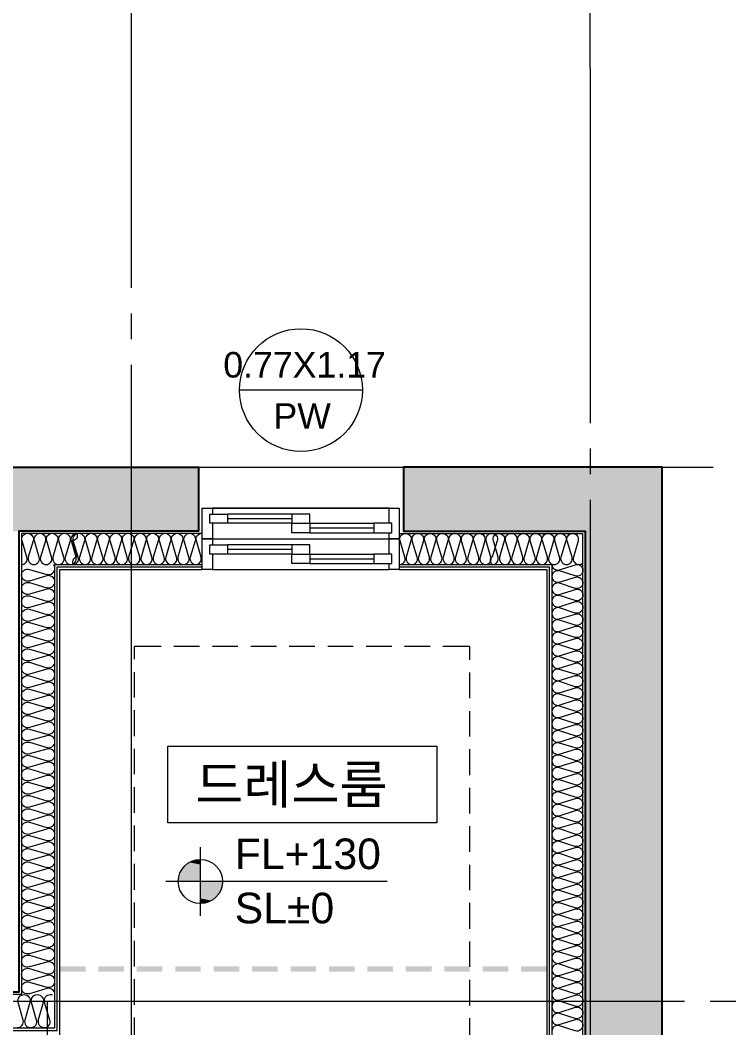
# Model space of a CAD drawing. Header units: millimetres. Extents: x 906 to 41302, y 848 to 28850.
# Drawn here: x 24519 to 27312, y 17511 to 21447 of the extents above; entities that cross this region are included whole.
import ezdxf

# ---------------------------------------------------------------- set-up
doc = ezdxf.new("R2010")
doc.units = ezdxf.units.MM
for name, color, linetype in [('PDF_A-ANNO-PONT', 7, 'Continuous'), ('PDF_A-FLOR-ROOM-IDEN', 7, 'Continuous'), ('PDF_A-ST-AXIS-CEN', 7, 'Continuous'), ('PDF_A-WIN-IDEN', 7, 'Continuous'), ('PDF_X-단위세대$및$주동평면도$A-FIN-INSL', 7, 'Continuous'), ('PDF_X-단위세대$및$주동평면도$A-FIN-INSL-HID', 7, 'Continuous'), ('PDF_X-단위세대$및$주동평면도$A-FLOR-FLIN-TYP', 7, 'Continuous'), ('PDF_X-단위세대$및$주동평면도$A-ST-AXIS-CEN', 7, 'Continuous'), ('PDF_X-단위세대$및$주동평면도$A-ST-AXIS-CEN-SUB', 7, 'Continuous'), ('PDF_X-단위세대$및$주동평면도$A-ST-CONC', 7, 'Continuous'), ('PDF_X-단위세대$및$주동평면도$A-WALL-DRY', 7, 'Continuous'), ('PDF_X-단위세대$및$주동평면도$A-WIN', 7, 'Continuous'), ('PDF_문자', 7, 'Continuous')]:
    doc.layers.add(name, color=color, linetype=linetype)
doc.layers.add('PDF_X-단위세대$및$주동평면도$A-FIN-INSL-HAT', color=7, linetype='Continuous', true_color=0x666666)
doc.layers.add('PDF_X-단위세대$및$주동평면도$S-ST-CONC-PAT1', color=7, linetype='Continuous', true_color=0xb7b7b7)
doc.styles.add('PDF Arial', font='arial.ttf')

msp = doc.modelspace()

# ---------------------------------------------------------------- linework, layer by layer
at = {"layer": 'PDF_A-ANNO-PONT', "lineweight": 13}
for points in [[(25222.2, 18217.1), (25222.2, 17948.3)], [(25951.4, 18082.7), (25087.8, 18082.7)]]:
    msp.add_lwpolyline(points, dxfattribs=at)
msp.add_circle((25222.7, 18083.2), 86.3, dxfattribs=at)
at = {"layer": 'PDF_A-ANNO-PONT', "transparency": 33554559}
for points in [[(25166.1, 18149.4), (25222.2, 18138.8), (25155.5, 18138.8)], [(25178.8, 18157.8), (25222.2, 18149.4), (25166.1, 18149.4)], [(25222.2, 18149.4), (25166.1, 18149.4), (25222.2, 18138.8)], [(25192.6, 18164.2), (25222.2, 18157.8), (25178.8, 18157.8)], [(25222.2, 18157.8), (25178.8, 18157.8), (25222.2, 18149.4)], [(25207.4, 18168.4), (25222.2, 18164.2), (25192.6, 18164.2)], [(25222.2, 18164.2), (25192.6, 18164.2), (25222.2, 18157.8)], [(25222.2, 18169.5), (25222.2, 18168.4), (25207.4, 18168.4)], [(25222.2, 18168.4), (25207.4, 18168.4), (25222.2, 18164.2)], [(25140.7, 18112.3), (25222.2, 18098.6), (25136.5, 18098.6)], [(25147.1, 18126.1), (25222.2, 18112.3), (25140.7, 18112.3)], [(25222.2, 18112.3), (25140.7, 18112.3), (25222.2, 18098.6)], [(25155.5, 18138.8), (25222.2, 18126.1), (25147.1, 18126.1)], [(25222.2, 18126.1), (25147.1, 18126.1), (25222.2, 18112.3)], [(25222.2, 18138.8), (25155.5, 18138.8), (25222.2, 18126.1)], [(25136.5, 18098.6), (25222.2, 18082.7), (25135.4, 18082.7)], [(25222.2, 18098.6), (25136.5, 18098.6), (25222.2, 18082.7)], [(25307.9, 18082.7), (25222.2, 18082.7), (25306.9, 18067.9)], [(25222.2, 18082.7), (25306.9, 18067.9), (25222.2, 18067.9)], [(25306.9, 18067.9), (25222.2, 18067.9), (25302.6, 18053.1)], [(25222.2, 18067.9), (25302.6, 18053.1), (25222.2, 18053.1)], [(25302.6, 18053.1), (25222.2, 18053.1), (25296.3, 18040.4)], [(25222.2, 18053.1), (25296.3, 18040.4), (25222.2, 18040.4)], [(25296.3, 18040.4), (25222.2, 18040.4), (25287.8, 18027.7)], [(25222.2, 18040.4), (25287.8, 18027.7), (25222.2, 18027.7)], [(25287.8, 18027.7), (25222.2, 18027.7), (25277.2, 18017.1)], [(25222.2, 18027.7), (25277.2, 18017.1), (25222.2, 18017.1)], [(25277.2, 18017.1), (25222.2, 18017.1), (25265.6, 18008.6)], [(25222.2, 18017.1), (25265.6, 18008.6), (25222.2, 18008.6)], [(25265.6, 18008.6), (25222.2, 18008.6), (25251.8, 18002.3)], [(25222.2, 18008.6), (25251.8, 18002.3), (25222.2, 18002.3)], [(25222.2, 18002.3), (25222.2, 17998), (25237, 17998)], [(25222.2, 18002.3), (25251.8, 18002.3), (25237, 17998)], [(25222.2, 17998), (25237, 17998), (25222.2, 17997)]]:
    msp.add_solid(points, dxfattribs=at)
at = {"layer": 'PDF_A-FLOR-ROOM-IDEN', "lineweight": 13}
msp.add_lwpolyline([(25095.2, 18312.4), (25095.2, 18611.9), (26146.1, 18611.9), (26146.1, 18312.4)], close=True, dxfattribs=at)
at = {"layer": 'PDF_A-ST-AXIS-CEN', "lineweight": 5}
for points in [[(24954.5, 21260.9), (24954.5, 22761.6)], [(26744.1, 21260.9), (26744.1, 22761.6)]]:
    msp.add_lwpolyline(points, dxfattribs=at)
at = {"layer": 'PDF_A-WIN-IDEN', "lineweight": 13}
msp.add_lwpolyline([(25854, 20001.5), (25374.6, 20001.5)], dxfattribs=at)
msp.add_circle((25615.4, 20002), 239.7, dxfattribs=at)
at = {"layer": 'PDF_X-단위세대$및$주동평면도$A-FIN-INSL', "lineweight": 5}
for points in [[(25229.6, 19441.6), (24524.8, 19441.6), (24524.8, 17641.4), (22554.2, 17641.4), (22554.2, 17811.8), (22404.9, 17811.8), (22404.9, 17511.2), (24654.9, 17511.2), (24654.9, 19320.9), (25229.6, 19320.9)], [(25999, 19441.6), (26714.5, 19441.6), (26714.5, 10756.9), (25499.5, 10756.9)], [(25999, 19320.9), (26594.9, 19320.9), (26594.9, 10876.5), (25499.5, 10876.5)]]:
    msp.add_lwpolyline(points, dxfattribs=at)
at = {"layer": 'PDF_X-단위세대$및$주동평면도$A-FIN-INSL-HAT', "lineweight": 9}
for points in [[(24525.3, 19320.9, 0.5016), (24545.9, 19349.5), (24526.8, 19413.4, -0.5016), (24548.6, 19442.7, -0.5016), (24570.3, 19413), (24551.1, 19350.2, 0.5016), (24572.9, 19320.9, 0.5016), (24593.6, 19349.5), (24575.5, 19413.4, -0.5016), (24597.3, 19442.7, -0.5016), (24617.9, 19413), (24598.7, 19350.2, 0.5016), (24620.6, 19320.9, 0.5016), (24642.2, 19349.5), (24623.1, 19413.4, -0.5016), (24644.9, 19442.7, -0.5016), (24665.5, 19413), (24647.4, 19350.2, 0.5016), (24669.2, 19320.9, 0.5016), (24689.9, 19349.5), (24670.7, 19413.4, -0.5016), (24692.5, 19442.7, -0.5016), (24714.2, 19413), (24695, 19350.2, 0.5016), (24716.9, 19320.9, 0.5016), (24737.5, 19349.5), (24719.4, 19413.4, -0.5016), (24741.3, 19441.5, -0.52406), (24721.6, 19413), (24742.8, 19349.5)], [(24743.8, 19350.6, 0.524059), (24725.3, 19320.9, 0.5016), (24746, 19349.5), (24726.8, 19413.4, -0.5016), (24748.6, 19442.7, -0.5016), (24770.3, 19413), (24751.1, 19350.2, 0.5016), (24773, 19320.9, 0.5016), (24793.6, 19349.5), (24775.5, 19413.4, -0.5016), (24797.3, 19442.7, -0.5016), (24817.9, 19413), (24798.8, 19350.2, 0.5016), (24820.6, 19320.9, 0.5016), (24842.3, 19349.5), (24823.1, 19413.4, -0.5016), (24844.9, 19442.7, -0.5016), (24865.6, 19413), (24847.4, 19350.2, 0.5016), (24869.3, 19320.9, 0.5016), (24889.9, 19349.5), (24870.7, 19413.4, -0.5016), (24892.5, 19442.7, -0.5016), (24914.2, 19413), (24895.1, 19350.2, 0.5016), (24916.9, 19320.9, 0.5016), (24937.5, 19349.5), (24919.4, 19413.4, -0.5016), (24941.2, 19442.7, -0.5016), (24961.9, 19413), (24942.7, 19350.2, 0.5016), (24964.5, 19320.9, 0.5016), (24986.2, 19349.5), (24967, 19413.4, -0.5016), (24988.9, 19442.7, -0.5016), (25009.5, 19413), (24991.4, 19350.2, 0.5016), (25013.2, 19320.9, 0.5016), (25033.8, 19349.5), (25014.7, 19413.4, -0.5016), (25036.5, 19442.7, -0.5016), (25058.2, 19413), (25039, 19350.2, 0.5016), (25060.8, 19320.9, 0.5016), (25081.5, 19349.5), (25063.4, 19413.4, -0.5016), (25085.2, 19442.7, -0.5016), (25105.8, 19413), (25087.7, 19350.2, 0.5016), (25109.5, 19320.9, 0.5016), (25130.1, 19349.5), (25111, 19413.4, -0.5016), (25132.8, 19442.7, -0.5016), (25153.4, 19413), (25135.3, 19350.2, 0.5016), (25157.1, 19320.9, 0.5016), (25177.8, 19349.5), (25159.7, 19413.4, -0.5016), (25181.5, 19442.7, -0.5016), (25202.1, 19413), (25182.9, 19350.2, 0.5016), (25204.8, 19320.9, 0.5016), (25225.4, 19349.5), (25207.4, 19413, -0.5016), (25229.1, 19442.7)], [(25999.6, 19320.9, 0.5016), (26021.3, 19349.5), (26002.1, 19413.4, -0.5016), (26023.9, 19442.7, -0.5016), (26044.5, 19413), (26026.4, 19350.2, 0.5016), (26048.2, 19320.9, 0.5016), (26068.9, 19349.5), (26049.7, 19413.4, -0.5016), (26071.5, 19442.7, -0.5016), (26093.2, 19413), (26074.1, 19350.2, 0.5016), (26095.9, 19320.9, 0.5016), (26116.5, 19349.5), (26098.4, 19413.4, -0.5016), (26120.2, 19442.7, -0.5016), (26140.8, 19413), (26121.7, 19350.2, 0.5016), (26143.5, 19320.9, 0.5016), (26165.2, 19349.5), (26146, 19413.4, -0.5016), (26167.8, 19442.7, -0.5016), (26188.5, 19413), (26170.4, 19350.2, 0.5016), (26192.2, 19320.9, 0.5016), (26212.8, 19349.5), (26193.7, 19413.4, -0.5016), (26215.5, 19442.7, -0.5016), (26237.2, 19413), (26218, 19350.2, 0.5016), (26239.8, 19320.9, 0.5016), (26260.4, 19349.5), (26242.3, 19413.4, -0.5016), (26264.1, 19442.7, -0.5016), (26284.8, 19413), (26266.7, 19350.2, 0.5016), (26288.5, 19320.9, 0.5016), (26309.1, 19349.5), (26290, 19413.4, -0.5016), (26311.8, 19442.7, -0.5016), (26332.4, 19413), (26314.3, 19350.2, 0.5016), (26336.1, 19320.9, 0.5016), (26356.7, 19349.5), (26338.6, 19413.4, -0.5016), (26360.5, 19442.7, -0.5016), (26381.1, 19413), (26362.1, 19350.7, 0.625194), (26363.6, 19320.9, 0.5016), (26384.3, 19349.5), (26366.2, 19413.4, -0.5016), (26388, 19442.7, -0.5016), (26408.6, 19413), (26390.5, 19350.2, 0.5016), (26412.3, 19320.9, 0.5016), (26432.9, 19349.5), (26413.8, 19413.4, -0.5016), (26435.6, 19442.7, -0.5016), (26457.3, 19413), (26438.1, 19350.2, 0.5016), (26459.9, 19320.9, 0.5016), (26480.6, 19349.5), (26462.5, 19413.4, -0.5016), (26484.3, 19442.7, -0.5016), (26504.9, 19413), (26485.8, 19350.2, 0.5016), (26507.6, 19320.9, 0.5016), (26529.3, 19349.5), (26510.1, 19413.4, -0.5016), (26531.9, 19442.7, -0.5016), (26552.5, 19413), (26534.4, 19350.2, 0.5016), (26556.2, 19320.9, 0.5016), (26576.9, 19349.5), (26557.7, 19413.4, -0.5016), (26579.5, 19442.7, -0.5016), (26601.2, 19413), (26582.1, 19350.2, 0.5016), (26603.9, 19320.9, 0.5016), (26624.5, 19349.5), (26606.4, 19413.4, -0.5016), (26628.2, 19442.7, -0.5016), (26648.9, 19413), (26629.7, 19350.2, 0.5016), (26651.5, 19320.9, 0.5016), (26673.2, 19349.5), (26654, 19413.4, -0.5016), (26675.8, 19442.7, -0.5016), (26696.5, 19413), (26678.5, 19349.5, 0.5016), (26700.2, 19320.9, 0.187015), (26715.5, 19326.9)], [(24624.4, 19230.9, 0.50163), (24654.9, 19253.7, 0.50163), (24623.2, 19276.5), (24555.5, 19256.4, -0.501631), (24524.8, 19280.2, -0.501631), (24555.5, 19301.9), (24623.2, 19281.8)], [(24624.4, 19282.8, 0.50163), (24654.9, 19305.6, 0.183479), (24649, 19321.4)], [(26594.9, 19321.5, 0.5016), (26623.5, 19299.8), (26686.3, 19320, -0.5016), (26715.5, 19298.2, -0.5016), (26685.9, 19276.5), (26624.1, 19295.7, 0.5016), (26594.9, 19273.8, 0.5016), (26623.5, 19252.2), (26686.3, 19271.3, -0.5016), (26715.5, 19249.5, -0.5016), (26685.9, 19227.8), (26624.1, 19248, 0.5016), (26594.9, 19226.2, 0.5016), (26623.5, 19203.5), (26686.3, 19223.7, -0.5016), (26715.5, 19201.9, -0.5016), (26685.9, 19180.2), (26624.1, 19199.4, 0.5016), (26594.9, 19177.5, 0.5016), (26623.5, 19155.8), (26686.3, 19176.1, -0.5016), (26715.5, 19154.3, -0.5016), (26685.9, 19131.5), (26624.1, 19151.7, 0.5016), (26594.9, 19129.9, 0.5016), (26623.5, 19108.2), (26686.3, 19127.4, -0.5016), (26715.5, 19105.6, -0.5016), (26685.9, 19083.9), (26624.1, 19104.1, 0.5016), (26594.9, 19082.3, 0.5016), (26623.5, 19059.5), (26686.3, 19079.8, -0.5016), (26715.5, 19057.9, -0.5016), (26685.9, 19036.3), (26624.1, 19055.4, 0.5016), (26594.9, 19033.6, 0.5016), (26623.5, 19011.9), (26686.3, 19032.1, -0.5016), (26715.5, 19010.3, -0.5016), (26685.9, 18987.6), (26624.1, 19007.8, 0.5016), (26594.9, 18986, 0.5016), (26623.5, 18964.3), (26686.3, 18983.5, -0.5016), (26715.5, 18961.6, -0.5016), (26685.9, 18939.9), (26624.1, 18960.2, 0.5016), (26594.9, 18938.4, 0.5016), (26623.5, 18915.6), (26686.3, 18935.8, -0.5016), (26715.5, 18914, -0.5016), (26685.9, 18892.3), (26624.1, 18911.5, 0.5016), (26594.9, 18889.7, 0.5016), (26623.5, 18868), (26686.3, 18887.1, -0.5016), (26715.5, 18865.3, -0.5016), (26685.9, 18843.6), (26624.1, 18863.9, 0.5016), (26594.9, 18842, 0.5016), (26623.5, 18820.4), (26686.3, 18839.5, -0.5016), (26715.5, 18817.7, -0.5016), (26685.9, 18796), (26624.1, 18815.2, 0.5016), (26594.9, 18793.4, 0.5016), (26623.5, 18771.7), (26686.3, 18791.9, -0.5016), (26715.5, 18770.1, -0.5016), (26685.9, 18748.4), (26624.1, 18767.6, 0.5016), (26594.9, 18745.7, 0.5016), (26623.5, 18724), (26686.3, 18743.2, -0.5016), (26715.5, 18721.4, -0.5016), (26685.9, 18699.7), (26624.1, 18719.9, 0.5016), (26594.9, 18698.1, 0.5016), (26623.5, 18676.4), (26686.3, 18695.6, -0.5016), (26715.5, 18673.8, -0.5016), (26685.9, 18652.1), (26624.1, 18671.2, 0.5016), (26594.9, 18649.4, 0.5016), (26623.5, 18627.7), (26686.3, 18648, -0.5016), (26715.5, 18626.1, -0.5016), (26685.9, 18604.5), (26624.1, 18623.6, 0.5016), (26594.9, 18601.8, 0.5016), (26623.5, 18580.1), (26686.3, 18599.3, -0.5016), (26715.5, 18577.5, -0.5016), (26685.9, 18555.8), (26624.1, 18576, 0.5016), (26594.9, 18554.2, 0.5016), (26623.5, 18532.5), (26686.3, 18551.6, -0.5016), (26715.5, 18529.8, -0.5016), (26685.9, 18508.1), (26624.1, 18527.3, 0.5016), (26594.9, 18505.5, 0.5016), (26623.5, 18483.8), (26686.3, 18504, -0.5016), (26715.5, 18482.2, -0.5016), (26685.9, 18460.5), (26624.1, 18479.7, 0.5016), (26594.9, 18457.9, 0.5016), (26623.5, 18436.2), (26686.3, 18455.3, -0.5016), (26715.5, 18433.5, -0.5016), (26685.9, 18411.8), (26624.1, 18432.1, 0.5016), (26594.9, 18410.2, 0.5016), (26623.5, 18387.5), (26686.3, 18407.7, -0.5016), (26715.5, 18385.9, -0.5016), (26685.9, 18364.2), (26624.1, 18383.4, 0.5016), (26594.9, 18361.6, 0.5016), (26623.5, 18339.9), (26686.3, 18360.1, -0.5016), (26715.5, 18338.3, -0.5016), (26685.9, 18315.5), (26624.1, 18335.8, 0.5016), (26594.9, 18313.9, 0.5016), (26623.5, 18292.2), (26686.3, 18311.4, -0.5016), (26715.5, 18289.6, -0.5016), (26685.9, 18267.9), (26624.1, 18288.1, 0.5016), (26594.9, 18266.3, 0.5016), (26623.5, 18243.6), (26686.3, 18263.8, -0.5016), (26715.5, 18242, -0.5016), (26685.9, 18220.3), (26624.1, 18239.4, 0.5016), (26594.9, 18217.6, 0.5016), (26623.5, 18195.9), (26686.3, 18216.2, -0.5016), (26715.5, 18194.3, -0.5016), (26685.9, 18171.6), (26624.1, 18191.8, 0.5016), (26594.9, 18170, 0.5016), (26623.5, 18148.3), (26686.3, 18167.5, -0.5016), (26715.5, 18145.7, -0.5016), (26685.9, 18124), (26624.1, 18144.2, 0.5016), (26594.9, 18122.4, 0.5016), (26623.5, 18099.6), (26686.3, 18119.8, -0.5016), (26715.5, 18098, -0.5016), (26685.9, 18076.3), (26624.1, 18095.5, 0.5016), (26594.9, 18073.7, 0.5016), (26623.5, 18052), (26686.3, 18071.2, -0.5016), (26715.5, 18049.4, -0.5016), (26685.9, 18027.7), (26624.1, 18047.9, 0.5016), (26594.9, 18026.1, 0.5016), (26623.5, 18004.4), (26686.3, 18023.5, -0.5016), (26715.5, 18001.7, -0.5016), (26685.9, 17980), (26624.1, 17999.2, 0.5016), (26594.9, 17977.4, 0.5016), (26623.5, 17955.7), (26686.3, 17975.9, -0.5016), (26715.5, 17954.1, -0.5016), (26685.9, 17932.4), (26624.1, 17951.6, 0.5016), (26594.9, 17929.8, 0.5016), (26623.5, 17908.1), (26686.3, 17927.2, -0.5016), (26715.5, 17905.4, -0.5016), (26685.9, 17883.7), (26624.1, 17904, 0.5016), (26594.9, 17882.1, 0.5016), (26623.5, 17860.4), (26686.3, 17879.6, -0.5016), (26715.5, 17857.8, -0.5016), (26685.9, 17836.1), (26624.1, 17855.3, 0.5016), (26594.9, 17833.5, 0.5016), (26623.5, 17811.8), (26686.3, 17832, -0.5016), (26715.5, 17810.2, -0.5016), (26685.9, 17788.5), (26624.1, 17807.6, 0.5016), (26594.9, 17785.8, 0.5016), (26623.5, 17764.1), (26686.3, 17783.3, -0.5016), (26715.5, 17761.5, -0.5016), (26685.9, 17739.8), (26624.1, 17760, 0.5016), (26594.9, 17738.2, 0.5016), (26623.5, 17716.5), (26686.3, 17735.7, -0.5016), (26715.5, 17713.9, -0.5016), (26685.9, 17692.2), (26624.1, 17711.3, 0.5016), (26594.9, 17689.5, 0.5016), (26623.5, 17667.8), (26686.3, 17688, -0.5016), (26715.5, 17666.2, -0.5016), (26685.9, 17644.5), (26624.1, 17663.7, 0.5016), (26594.9, 17641.9, 0.5016), (26623.5, 17620.2), (26686.3, 17639.4, -0.5016), (26715.5, 17617.6, -0.5016), (26685.9, 17595.9), (26624.1, 17616.1, 0.5016), (26594.9, 17594.3, 0.5016), (26623.5, 17571.5), (26686.3, 17591.7, -0.5016), (26715.5, 17569.9, -0.5016), (26685.9, 17548.2), (26624.1, 17567.4, 0.5016), (26594.9, 17545.6, 0.5016), (26623.5, 17523.9), (26686.3, 17544.1, -0.5016), (26715.5, 17522.3, -0.5016), (26685.9, 17499.6), (26624.1, 17519.8, 0.5016), (26594.9, 17498, 0.5016)], [(24624.4, 19179.1, 0.50163), (24654.9, 19201.9, 0.50163), (24623.2, 19224.6), (24555.5, 19204.5, -0.501631), (24524.8, 19228.3, -0.501631), (24555.5, 19250), (24623.2, 19229.9)], [(24624.4, 19127.2, 0.50163), (24654.9, 19150, 0.50163), (24623.2, 19172.8), (24555.5, 19152.7, -0.501631), (24524.8, 19175.4, -0.501631), (24555.5, 19198.2), (24623.2, 19178.1)], [(24624.4, 19075.3, 0.50163), (24654.9, 19098.2, 0.50163), (24623.2, 19120.9), (24555.5, 19099.8, -0.501631), (24524.8, 19123.6, -0.501631), (24555.5, 19146.3), (24623.2, 19126.2)], [(24623.2, 19068), (24555.5, 19047.9, -0.501631), (24524.8, 19071.7, -0.501631), (24555.5, 19094.5), (24623.2, 19074.4)], [(24624.4, 19023.5, 0.50163), (24654.9, 19046.3, 0.50163), (24624.3, 19069.1)], [(24624.4, 18918.7, 0.50163), (24654.9, 18941.5, 0.50163), (24623.2, 18964.3), (24555.4, 18945.2, -0.501631), (24524.8, 18968, -0.501631), (24555.5, 18990.7), (24624.4, 18970.6, 0.50163), (24654.9, 18993.4, 0.50163), (24623.2, 19016.1), (24555.4, 18997, -0.501631), (24524.8, 19019.9, -0.501631), (24555.5, 19042.6), (24623.2, 19022.5)], [(24624.4, 18866.8, 0.50163), (24654.9, 18889.7, 0.50163), (24623.2, 18912.4), (24555.5, 18892.3, -0.501631), (24524.8, 18916.1, -0.501631), (24555.5, 18938.9), (24623.2, 18917.7)], [(24624.4, 18815, 0.50163), (24654.9, 18837.8, 0.50163), (24623.2, 18860.6), (24555.5, 18840.5, -0.501631), (24524.8, 18864.3, -0.501631), (24555.5, 18886), (24623.2, 18865.9)], [(24624.4, 18763.1, 0.50163), (24654.9, 18786, 0.50163), (24623.2, 18808.7), (24555.5, 18788.6, -0.501631), (24524.8, 18811.4, -0.501631), (24555.5, 18834.1), (24623.2, 18814)], [(24624.4, 18711.3, 0.50163), (24654.9, 18734.1, 0.50163), (24623.2, 18756.9), (24555.5, 18735.7, -0.501631), (24524.8, 18759.5, -0.501631), (24555.5, 18782.3), (24623.2, 18762.1)], [(24623.2, 18703.9), (24555.5, 18683.8, -0.501631), (24524.8, 18707.6, -0.501631), (24555.5, 18730.4), (24623.2, 18710.3)], [(24624.4, 18659.4, 0.50163), (24654.9, 18682.2, 0.50163), (24624.3, 18705.1)], [(24624.4, 18502.8, 0.50163), (24654.9, 18525.6, 0.50163), (24623.2, 18548.4), (24555.4, 18529.2, -0.501631), (24524.8, 18552.1, -0.501631), (24555.5, 18574.8), (24624.4, 18554.6, 0.50163), (24654.9, 18577.5, 0.50163), (24623.2, 18600.2), (24555.4, 18581.1, -0.501631), (24524.8, 18603.9, -0.501631), (24555.5, 18626.7), (24624.4, 18606.5, 0.50163), (24654.9, 18629.3, 0.50163), (24623.2, 18652.1), (24555.4, 18633, -0.501631), (24524.8, 18655.8, -0.501631), (24555.5, 18678.5), (24623.2, 18658.4)], [(24624.4, 18450.9, 0.50163), (24654.9, 18473.7, 0.50163), (24623.2, 18496.5), (24555.5, 18476.4, -0.501631), (24524.8, 18500.2, -0.501631), (24555.5, 18523), (24623.2, 18501.8)], [(24624.4, 18399.1, 0.50163), (24654.9, 18421.9, 0.50163), (24623.2, 18444.6), (24555.5, 18424.5, -0.501631), (24524.8, 18448.3, -0.501631), (24555.5, 18470), (24623.2, 18449.9)], [(24624.4, 18347.2, 0.50163), (24654.9, 18370, 0.50163), (24623.2, 18392.8), (24555.5, 18372.7, -0.501631), (24524.8, 18395.4, -0.501631), (24555.5, 18418.2), (24623.2, 18398.1)], [(24624.4, 18295.3, 0.50163), (24654.9, 18318.2, 0.50163), (24623.2, 18340.9), (24555.5, 18319.8, -0.501631), (24524.8, 18343.6, -0.501631), (24555.5, 18366.3), (24623.2, 18346.2)], [(24623.2, 18288), (24555.5, 18267.9, -0.501631), (24524.8, 18291.7, -0.501631), (24555.5, 18314.5), (24623.2, 18294.4)], [(24624.4, 18138.7, 0.50163), (24654.9, 18161.5, 0.50163), (24623.2, 18184.3), (24555.4, 18165.2, -0.501631), (24524.8, 18188, -0.501631), (24555.5, 18210.8), (24624.4, 18190.6, 0.50163), (24654.9, 18213.4, 0.50163), (24623.2, 18236.2), (24555.4, 18217, -0.501631), (24524.8, 18239.9, -0.501631), (24555.5, 18262.6), (24623.2, 18242.5)], [(24624.4, 18243.5, 0.50163), (24654.9, 18266.3, 0.50163), (24624.3, 18289.1)], [(24624.4, 18086.9, 0.50163), (24654.9, 18109.7, 0.50163), (24623.2, 18132.4), (24555.5, 18112.3, -0.501631), (24524.8, 18136.1, -0.501631), (24555.5, 18158.9), (24623.2, 18137.7)], [(24624.4, 18035, 0.50163), (24654.9, 18057.8, 0.50163), (24623.2, 18080.6), (24555.5, 18060.5, -0.501631), (24524.8, 18084.3, -0.501631), (24555.5, 18106), (24623.2, 18085.9)], [(24624.4, 17983.1, 0.50163), (24654.9, 18006, 0.50163), (24623.2, 18028.7), (24555.5, 18008.6, -0.501631), (24524.8, 18031.4, -0.501631), (24555.5, 18054.1), (24623.2, 18034)], [(24624.4, 17931.3, 0.50163), (24654.9, 17954.1, 0.50163), (24623.2, 17976.9), (24555.5, 17956.8, -0.501631), (24524.8, 17979.5, -0.501631), (24555.5, 18002.3), (24623.2, 17982.2)], [(24623.2, 17923.9), (24555.5, 17903.8, -0.501631), (24524.8, 17927.6, -0.501631), (24555.5, 17950.4), (24623.2, 17930.3)], [(24624.4, 17879.4, 0.50163), (24654.9, 17902.2, 0.50163), (24624.3, 17925.1)], [(24623.2, 17872.1), (24555.5, 17852, -0.501631), (24524.8, 17875.8, -0.501631), (24555.5, 17898.5), (24623.2, 17878.4)], [(24624.4, 17827.6, 0.50163), (24654.9, 17850.4, 0.50163), (24624.3, 17873.2)], [(24624.4, 17722.8, 0.50163), (24654.9, 17745.6, 0.50163), (24623.2, 17768.4), (24555.4, 17749.2, -0.501631), (24524.8, 17772.1, -0.501631), (24555.5, 17794.8), (24624.4, 17774.6, 0.50163), (24654.9, 17797.5, 0.50163), (24623.2, 17820.2), (24555.4, 17801.1, -0.501631), (24524.8, 17823.9, -0.501631), (24555.5, 17846.7), (24623.2, 17826.6)], [(24624.4, 17670.9, 0.50163), (24654.9, 17693.8, 0.50163), (24623.2, 17716.5), (24555.5, 17696.4, -0.501631), (24524.8, 17720.2, -0.501631), (24555.5, 17743), (24623.2, 17721.8)], [(24654.9, 17641.9, 0.50163), (24623.2, 17664.7), (24555.5, 17644.5, -0.501631), (24524.8, 17668.4, -0.501631), (24555.5, 17690.1), (24623.2, 17669.9)], [(24508.4, 17512.3, 0.501631), (24531.1, 17541.9), (24512, 17610.8, -0.50163), (24534.8, 17641.4, -0.50163), (24557.6, 17610.7), (24537.5, 17541.9, 0.501631), (24561.3, 17512.3, 0.501631), (24584.1, 17542.9)], [(24583, 17541.9), (24563.9, 17610.8, -0.50163), (24586.7, 17641.4, -0.50163), (24609.4, 17610.7), (24590.3, 17542.9, 0.501631), (24613.1, 17512.3, 0.501631), (24635.9, 17541.9), (24614.7, 17610.7, -0.50163), (24638.5, 17641.4, -0.062773), (24644.5, 17640.6)]]:
    msp.add_lwpolyline(points, format="xyb", dxfattribs=at)
for points in [[(24524.8, 19320.9), (24524.8, 19320.9)], [(25999, 19320.9), (25999, 19320.9)], [(26594.9, 19320.9), (26594.9, 19320.9)], [(24654.9, 17641.4), (24654.9, 17641.4)]]:
    msp.add_lwpolyline(points, dxfattribs=at)
msp.add_arc((25229.1, 19418.5), 24.1, 87.5127, 89.9418, dxfattribs=at)
at = {"layer": 'PDF_X-단위세대$및$주동평면도$A-FIN-INSL-HID', "lineweight": 5}
for points in [[(25069.8, 19001.3), (24964, 19001.3), (24964, 18951.6)], [(25219, 19001.3), (25119.6, 19001.3)], [(25369.3, 19001.3), (25269.8, 19001.3)], [(25519.6, 19001.3), (25419.1, 19001.3)], [(25669.9, 19001.3), (25569.3, 19001.3)], [(25819.1, 19001.3), (25719.6, 19001.3)], [(25969.4, 19001.3), (25869.9, 19001.3)], [(26119.7, 19001.3), (26019.1, 19001.3)], [(26274.2, 18948.4), (26274.2, 19001.3), (26169.4, 19001.3)], [(24964, 18900.8), (24964, 18801.3)], [(26274.2, 18799.2), (26274.2, 18898.7)], [(24964, 18751.6), (24964, 18651)], [(26274.2, 18648.9), (26274.2, 18748.4)], [(24964, 18601.3), (24964, 18501.8)], [(26274.2, 18498.6), (26274.2, 18599.2)], [(24964, 18451), (24964, 18351.5)], [(26274.2, 18348.3), (26274.2, 18448.9)], [(24964, 18301.8), (24964, 18201.2)], [(26274.2, 18199.1), (26274.2, 18298.6)], [(24964, 18151.5), (24964, 18050.9)], [(26274.2, 18048.8), (26274.2, 18148.3)], [(24964, 18001.2), (24964, 17901.7)], [(26274.2, 17898.5), (26274.2, 17999.1)], [(24964, 17850.9), (24964, 17751.4)], [(26274.2, 17749.3), (26274.2, 17848.8)], [(24964, 17701.7), (24964, 17601.2)], [(26274.2, 17599), (26274.2, 17698.5)], [(24964, 17551.4), (24964, 17450.9)], [(26274.2, 17448.8), (26274.2, 17549.3)]]:
    msp.add_lwpolyline(points, dxfattribs=at)
at = {"layer": 'PDF_X-단위세대$및$주동평면도$A-FLOR-FLIN-TYP', "lineweight": 5}
msp.add_lwpolyline([(25214.8, 19700.9), (26014.9, 19700.9)], dxfattribs=at)
at = {"layer": 'PDF_X-단위세대$및$주동평면도$A-ST-AXIS-CEN', "lineweight": 5}
for points in [[(24954.5, 20401.5), (24954.5, 21260.9)], [(26744.1, 21260.9), (26744.1, 19873.4)], [(24954.5, 20201.5), (24954.5, 20301)], [(24954.5, 17101.6), (24954.5, 20100.9)], [(26744.1, 19773.9), (26744.1, 19673.4)], [(24224.2, 19700.9), (27224.6, 19700.9)], [(24449.6, 19700.9), (24449.6, 17616), (27112.4, 17616)], [(26744.1, 19573.9), (26744.1, 16573.5)], [(24624.3, 17616), (24624.3, 16801.1)], [(27211.9, 17616), (27312.4, 17616)]]:
    msp.add_lwpolyline(points, dxfattribs=at)
at = {"layer": 'PDF_X-단위세대$및$주동평면도$A-ST-AXIS-CEN-SUB', "lineweight": 0}
msp.add_lwpolyline([(26574.8, 17751.4), (26574.8, 17731.3)], dxfattribs=at)
at = {"layer": 'PDF_X-단위세대$및$주동평면도$A-ST-AXIS-CEN-SUB', "transparency": 33554559}
for points in [[(24674, 17751.4), (24674, 17731.3), (24774.5, 17751.4)], [(24674, 17731.3), (24774.5, 17751.4), (24774.5, 17731.3)], [(24824.3, 17751.4), (24824.3, 17731.3), (24924.8, 17751.4)], [(24824.3, 17731.3), (24924.8, 17751.4), (24924.8, 17731.3)], [(24974.6, 17751.4), (24974.6, 17731.3), (25074, 17751.4)], [(24974.6, 17731.3), (25074, 17751.4), (25074, 17731.3)], [(25124.8, 17751.4), (25124.8, 17731.3), (25224.3, 17751.4)], [(25124.8, 17731.3), (25224.3, 17751.4), (25224.3, 17731.3)], [(25274.1, 17751.4), (25274.1, 17731.3), (25374.6, 17751.4)], [(25274.1, 17731.3), (25374.6, 17751.4), (25374.6, 17731.3)], [(25424.4, 17751.4), (25424.4, 17731.3), (25524.9, 17751.4)], [(25424.4, 17731.3), (25524.9, 17751.4), (25524.9, 17731.3)], [(25574.6, 17751.4), (25574.6, 17731.3), (25674.1, 17751.4)], [(25574.6, 17731.3), (25674.1, 17751.4), (25674.1, 17731.3)], [(25724.9, 17751.4), (25724.9, 17731.3), (25824.4, 17751.4)], [(25724.9, 17731.3), (25824.4, 17751.4), (25824.4, 17731.3)], [(25874.1, 17751.4), (25874.1, 17731.3), (25974.7, 17751.4)], [(25874.1, 17731.3), (25974.7, 17751.4), (25974.7, 17731.3)], [(26024.4, 17751.4), (26024.4, 17731.3), (26125, 17751.4)], [(26024.4, 17731.3), (26125, 17751.4), (26125, 17731.3)], [(26174.7, 17751.4), (26174.7, 17731.3), (26274.2, 17751.4)], [(26174.7, 17731.3), (26274.2, 17751.4), (26274.2, 17731.3)], [(26323.9, 17751.4), (26323.9, 17731.3), (26424.5, 17751.4)], [(26323.9, 17731.3), (26424.5, 17751.4), (26424.5, 17731.3)], [(26474.2, 17751.4), (26474.2, 17731.3), (26574.8, 17751.4)], [(26474.2, 17731.3), (26574.8, 17751.4), (26574.8, 17731.3)]]:
    msp.add_solid(points, dxfattribs=at)
at = {"layer": 'PDF_X-단위세대$및$주동평면도$A-ST-CONC', "lineweight": 25}
for points in [[(22564.7, 17831.9), (22694.9, 17831.9), (22694.9, 17781.1), (24384, 17781.1), (24384, 19451.1), (23989.3, 19451.1), (23989.3, 19700.9), (25214.8, 19700.9), (25214.8, 19451.1), (24514.2, 19451.1), (24514.2, 17650.9), (22564.7, 17650.9)], [(27024.6, 10496.6), (27024.6, 19700.9), (26014.9, 19700.9), (26014.9, 19451.1), (26724, 19451.1), (26724, 10746.3), (25514.3, 10746.3), (25514.3, 10496.6)]]:
    msp.add_lwpolyline(points, close=True, dxfattribs=at)
at = {"layer": 'PDF_X-단위세대$및$주동평면도$A-WALL-DRY', "lineweight": 13}
for points in [[(22564.7, 17821.3), (22394.3, 17821.3), (22394.3, 17501.7), (24664.5, 17501.7), (24664.5, 19311.4), (25229.6, 19311.4)], [(24674, 16911.1), (24674, 17491.1), (24674, 19300.8), (25229.6, 19300.8)], [(25999, 19311.4), (26584.3, 19311.4), (26584.3, 10887.1), (25499.5, 10887.1)], [(25999, 19300.8), (26574.8, 19300.8), (26574.8, 10896.6), (25499.5, 10896.6)]]:
    msp.add_lwpolyline(points, dxfattribs=at)
at = {"layer": 'PDF_X-단위세대$및$주동평면도$A-WIN', "lineweight": 9}
for points in [[(25269.8, 19481.8), (25269.8, 19421.5), (25229.6, 19421.5), (25229.6, 19541.1), (25269.8, 19541.1), (25269.8, 19517.8)], [(25959.9, 19481.8), (25959.9, 19541.1), (25999, 19541.1), (25999, 19421.5), (25959.9, 19421.5), (25959.9, 19444.8)], [(25269.8, 19361.2), (25269.8, 19300.8), (25229.6, 19300.8), (25229.6, 19421.5), (25269.8, 19421.5), (25269.8, 19397.1)], [(25959.9, 19361.2), (25959.9, 19421.5), (25999, 19421.5), (25999, 19300.8), (25959.9, 19300.8), (25959.9, 19325.2)]]:
    msp.add_lwpolyline(points, dxfattribs=at)
at = {"layer": 'PDF_X-단위세대$및$주동평면도$A-WIN', "lineweight": 5}
msp.add_lwpolyline([(25959.9, 19541.1), (25269.8, 19541.1)], close=True, dxfattribs=at)
at = {"layer": 'PDF_X-단위세대$및$주동평면도$A-WIN', "lineweight": 9}
for points in [[(25259.3, 19517.8), (25329.1, 19517.8), (25329.1, 19481.8), (25259.3, 19481.8)], [(25649.8, 19517.8), (25579.9, 19517.8), (25579.9, 19481.8), (25649.8, 19481.8)], [(25579.9, 19481.8), (25649.8, 19481.8), (25649.8, 19444.8), (25579.9, 19444.8)], [(25969.4, 19481.8), (25899.5, 19481.8), (25899.5, 19444.8), (25969.4, 19444.8)], [(25259.3, 19397.1), (25329.1, 19397.1), (25329.1, 19361.2), (25259.3, 19361.2)], [(25649.8, 19397.1), (25579.9, 19397.1), (25579.9, 19361.2), (25649.8, 19361.2)], [(25579.9, 19361.2), (25649.8, 19361.2), (25649.8, 19325.2), (25579.9, 19325.2)], [(25969.4, 19361.2), (25899.5, 19361.2), (25899.5, 19325.2), (25969.4, 19325.2)]]:
    msp.add_lwpolyline(points, close=True, dxfattribs=at)
at = {"layer": 'PDF_X-단위세대$및$주동평면도$A-WIN', "lineweight": 5}
for points in [[(25579.9, 19517.8), (25329.1, 19517.8)], [(25579.9, 19499.8), (25329.1, 19499.8)], [(25579.9, 19481.8), (25329.1, 19481.8)], [(25649.8, 19481.8), (25899.5, 19481.8)], [(25649.8, 19463.8), (25899.5, 19463.8)], [(25649.8, 19444.8), (25899.5, 19444.8)], [(25269.8, 19421.5), (25959.9, 19421.5)], [(25579.9, 19397.1), (25329.1, 19397.1)], [(25579.9, 19379.2), (25329.1, 19379.2)], [(25579.9, 19361.2), (25329.1, 19361.2)], [(25649.8, 19361.2), (25899.5, 19361.2)], [(25649.8, 19343.2), (25899.5, 19343.2)], [(25649.8, 19325.2), (25899.5, 19325.2)], [(25269.8, 19300.8), (25959.9, 19300.8)]]:
    msp.add_lwpolyline(points, dxfattribs=at)
at = {"layer": 'PDF_X-단위세대$및$주동평면도$S-ST-CONC-PAT1', "transparency": 33554559}
for points in [[(25214.8, 19700.9), (23989.3, 19700.9), (25214.8, 19451.1)], [(23989.3, 19700.9), (25214.8, 19451.1), (23989.3, 19451.1)], [(27024.6, 19700.9), (26014.9, 19700.9), (27024.6, 19451.1)], [(26014.9, 19700.9), (27024.6, 19451.1), (26014.9, 19451.1)], [(27024.6, 19451.1), (26724, 19451.1), (27024.6, 10746.3)], [(26724, 19451.1), (27024.6, 10746.3), (26724, 10746.3)]]:
    msp.add_solid(points, dxfattribs=at)

# ---------------------------------------------------------------- texts
at = {"layer": 'PDF_문자', "attachment_point": 7, "style": 'PDF Arial'}
for s, insert, char_height in [('0.77X1.17', (25312.2, 20049.7), 99.59), ('PW', (25508, 19851.2), 99.59), ('드레스룸', (25203.2, 18371.2), 149.38), ('FL+130', (25356.6, 18129.6), 119.51), ('SL±0', (25356.6, 17917.9), 119.51)]:
    msp.add_mtext(s, dxfattribs=dict(at, insert=insert, char_height=char_height))

doc.saveas('drawing.dxf')
